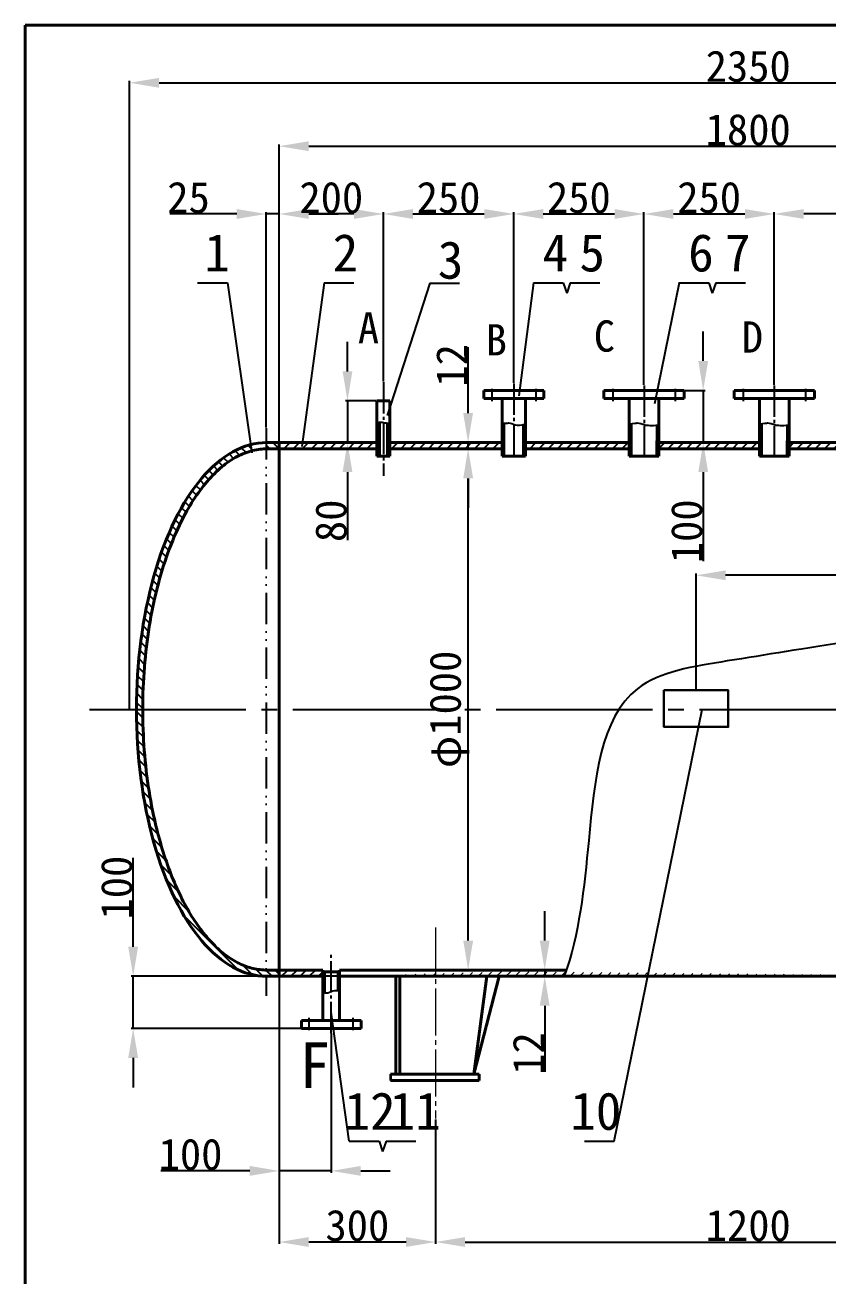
# Model space of a CAD drawing. Extents: x -5192 to 1516, y 3758 to 8558.
# Drawn here: x -5192 to -3651, y 6158 to 8558 of the extents above; entities that cross this region are included whole.
import ezdxf

# ---------------------------------------------------------------- set-up
doc = ezdxf.new("R2010")
doc.units = 0
doc.header["$MEASUREMENT"] = 0
doc.linetypes.add('ACAD_ISO12W100', pattern=[21, 12, -3, 0, -3, 0, -3])
doc.linetypes.add('EB_DASHDOT', pattern=[39, 30, -3, 3, -3])
doc.layers.get('0').update_dxf_attribs({"linetype": 'CONTINUOUS'})
doc.layers.get('DEFPOINTS').update_dxf_attribs({"linetype": 'CONTINUOUS'})
for name, color, linetype, lineweight in [('1', 7, 'CONTINUOUS', 0), ('图层1', 7, 'CONTINUOUS', 35), ('粗实线层', 7, 'CONTINUOUS', 35)]:
    doc.layers.add(name, color=color, linetype=linetype, lineweight=lineweight)
doc.layers.add('尺寸线', color=7, linetype='CONTINUOUS')
doc.styles.add('ISO-25-WS', font='SIMFANG.TTF', dxfattribs={"height": 60})
doc.styles.add('标准', font='txt', dxfattribs={"height": 5})
doc.dimstyles.new('ISO-25_WS', dxfattribs={"dimscale": 0.707071, "dimtxt": 60, "dimasz": 80, "dimexe": 5, "dimexo": 2, "dimgap": 2, "dimtad": 1, "dimdec": 4, "dimdsep": 46, "dimtxsty": 'ISO-25-WS', "dimcen": 2.5, "dimadec": 0, "dimazin": 0, "dimtfac": 1, "dimtdec": 4, "dimtix": 1, "dimtmove": 0, "dimatfit": 0, "dimfxl": 0, "dimtolj": 1, "dimtzin": 0, "dimarcsym": 0})
pattern_1 = [(45, (-7519.165, -100.192), (-8.838835, 8.838835), [])]
pattern_2 = [(135, (-7519.165, -100.192), (-8.838835, -8.838835), [])]
pattern_3 = [(135, (-7519.165, 0), (-8.838835, -8.838835), [])]

# ---------------------------------------------------------------- blocks, each defined once
blk = doc.blocks.new('*D141')
at = {"layer": 'DEFPOINTS', "color": 0, "ltscale": 2}
for p in [(-3904, 7501.9), (-3904, 7281.2), (-2904, 7244.5)]:
    blk.add_point(p, dxfattribs=at)
at = {"layer": '尺寸线', "color": 0, "lineweight": -2, "ltscale": 2}
for p, q in [((-3904, 7282.6), (-3904, 7505.4)), ((-2960.5, 7501.9), (-3847.4, 7501.9)), ((-2904, 7245.9), (-2904, 7505.4))]:
    blk.add_line(p, q, dxfattribs=at)
at = {"layer": '尺寸线', "color": 0, "ltscale": 2}
for points in [[(-3847.4, 7511.3), (-3847.4, 7492.5), (-3904, 7501.9)], [(-2960.5, 7511.3), (-2960.5, 7492.5), (-2904, 7501.9)]]:
    blk.add_solid(points, dxfattribs=at)
at = {"layer": '尺寸线', "color": 0, "ltscale": 2, "insert": (-3404, 7533.3), "char_height": 60, "attachment_point": 5, "style": 'ISO-25-WS'}
blk.add_mtext('\\A1;1000', dxfattribs=at)
blk = doc.blocks.new('*D134')
at = {"layer": 'DEFPOINTS', "color": 0, "ltscale": 2}
for p in [(-4704, 6732.5), (-4404, 6459.6), (-4704, 6222.8)]:
    blk.add_point(p, dxfattribs=at)
at = {"layer": '尺寸线', "color": 0, "lineweight": -2, "ltscale": 2}
for p, q in [((-4704, 6731.1), (-4704, 6219.2)), ((-4404, 6458.1), (-4404, 6219.2)), ((-4460.5, 6222.8), (-4647.4, 6222.8))]:
    blk.add_line(p, q, dxfattribs=at)
at = {"layer": '尺寸线', "color": 0, "ltscale": 2}
for points in [[(-4647.4, 6232.2), (-4647.4, 6213.3), (-4704, 6222.8)], [(-4460.5, 6232.2), (-4460.5, 6213.3), (-4404, 6222.8)]]:
    blk.add_solid(points, dxfattribs=at)
at = {"layer": '尺寸线', "color": 0, "ltscale": 2, "insert": (-4554, 6254.2), "char_height": 60, "attachment_point": 5, "style": 'ISO-25-WS'}
blk.add_mtext('\\A1;300', dxfattribs=at)
blk = doc.blocks.new('*D131')
at = {"layer": 'DEFPOINTS', "color": 0, "ltscale": 2}
for p in [(-4704, 6732.5), (-4604, 6625.1), (-4704, 6359.2)]:
    blk.add_point(p, dxfattribs=at)
at = {"layer": '尺寸线', "color": 0, "lineweight": -2, "ltscale": 2}
for p, q in [((-4704, 6731.1), (-4704, 6355.7)), ((-4604, 6623.7), (-4604, 6355.7)), ((-4760.5, 6359.2), (-4931.2, 6359.2)), ((-4604, 6359.2), (-4704, 6359.2)), ((-4547.4, 6359.2), (-4490.8, 6359.2))]:
    blk.add_line(p, q, dxfattribs=at)
at = {"layer": '尺寸线', "color": 0, "ltscale": 2}
for points in [[(-4760.5, 6368.7), (-4760.5, 6349.8), (-4704, 6359.2)], [(-4547.4, 6368.7), (-4547.4, 6349.8), (-4604, 6359.2)]]:
    blk.add_solid(points, dxfattribs=at)
at = {"layer": '尺寸线', "color": 0, "ltscale": 2, "insert": (-4874.1, 6390.7), "char_height": 60, "attachment_point": 5, "style": 'ISO-25-WS'}
blk.add_mtext('\\A1;100', dxfattribs=at)
blk = doc.blocks.new('*D130')
at = {"layer": 'DEFPOINTS', "color": 0, "ltscale": 2}
for p in [(-4984.2, 6732.5), (-4546.5, 6732.5), (-4546.5, 6632.5)]:
    blk.add_point(p, dxfattribs=at)
at = {"layer": '尺寸线', "color": 0, "lineweight": -2, "ltscale": 2}
for p, q in [((-4984.2, 6789.1), (-4984.2, 6959.7)), ((-4547.9, 6732.5), (-4987.7, 6732.5)), ((-4984.2, 6632.5), (-4984.2, 6732.5)), ((-4547.9, 6632.5), (-4987.7, 6632.5)), ((-4984.2, 6575.9), (-4984.2, 6519.4))]:
    blk.add_line(p, q, dxfattribs=at)
at = {"layer": '尺寸线', "color": 0, "ltscale": 2}
for points in [[(-4993.6, 6789.1), (-4974.7, 6789.1), (-4984.2, 6732.5)], [(-4993.6, 6575.9), (-4974.7, 6575.9), (-4984.2, 6632.5)]]:
    blk.add_solid(points, dxfattribs=at)
at = {"layer": '尺寸线', "color": 0, "ltscale": 2, "insert": (-5015.6, 6902.7), "char_height": 60, "attachment_point": 5, "rotation": 90, "style": 'ISO-25-WS'}
blk.add_mtext('\\A1;100', dxfattribs=at)
blk = doc.blocks.new('*D128')
at = {"layer": 'DEFPOINTS', "color": 0, "ltscale": 2}
for p in [(-2617, 8446.8), (-4991, 7244.5), (-2617, 7244.5)]:
    blk.add_point(p, dxfattribs=at)
at = {"layer": '尺寸线', "color": 0, "lineweight": -2, "ltscale": 2}
for p, q in [((-4991, 7245.9), (-4991, 8450.3)), ((-2617, 7245.9), (-2617, 8450.3)), ((-4934.4, 8446.8), (-2673.5, 8446.8))]:
    blk.add_line(p, q, dxfattribs=at)
at = {"layer": '尺寸线', "color": 0, "ltscale": 2}
for points in [[(-4934.4, 8456.2), (-4934.4, 8437.3), (-4991, 8446.8)], [(-2673.5, 8456.2), (-2673.5, 8437.3), (-2617, 8446.8)]]:
    blk.add_solid(points, dxfattribs=at)
at = {"layer": '尺寸线', "color": 0, "ltscale": 2, "insert": (-3804, 8478.2), "char_height": 60, "attachment_point": 5, "style": 'ISO-25-WS'}
blk.add_mtext('\\A1;2350', dxfattribs=at)
blk = doc.blocks.new('*D127')
at = {"layer": 'DEFPOINTS', "color": 0, "ltscale": 2}
for p in [(-2904, 8325.1), (-4704, 7756.5), (-2904, 7757.9)]:
    blk.add_point(p, dxfattribs=at)
at = {"layer": '尺寸线', "color": 0, "lineweight": -2, "ltscale": 2}
for p, q in [((-4704, 7757.9), (-4704, 8328.7)), ((-2904, 7759.3), (-2904, 8328.7)), ((-4647.4, 8325.1), (-2960.5, 8325.1))]:
    blk.add_line(p, q, dxfattribs=at)
at = {"layer": '尺寸线', "color": 0, "ltscale": 2}
for points in [[(-4647.4, 8334.6), (-4647.4, 8315.7), (-4704, 8325.1)], [(-2960.5, 8334.6), (-2960.5, 8315.7), (-2904, 8325.1)]]:
    blk.add_solid(points, dxfattribs=at)
at = {"layer": '尺寸线', "color": 0, "ltscale": 2, "insert": (-3804, 8356.5), "char_height": 60, "attachment_point": 5, "style": 'ISO-25-WS'}
blk.add_mtext('\\A1;1800', dxfattribs=at)
blk = doc.blocks.new('*D121')
at = {"layer": 'DEFPOINTS', "color": 0, "ltscale": 2}
for p in [(-4516.5, 7836.5), (-4572.9, 7756.5), (-4516.5, 7756.5)]:
    blk.add_point(p, dxfattribs=at)
at = {"layer": '尺寸线', "color": 0, "lineweight": -2, "ltscale": 2}
for p, q in [((-4572.9, 7893.1), (-4572.9, 7949.6)), ((-4517.9, 7836.5), (-4576.5, 7836.5)), ((-4572.9, 7836.5), (-4572.9, 7756.5)), ((-4517.9, 7756.5), (-4576.5, 7756.5)), ((-4572.9, 7699.9), (-4572.9, 7569.5))]:
    blk.add_line(p, q, dxfattribs=at)
at = {"layer": '尺寸线', "color": 0, "ltscale": 2}
for points in [[(-4582.3, 7893.1), (-4563.5, 7893.1), (-4572.9, 7836.5)], [(-4582.3, 7699.9), (-4563.5, 7699.9), (-4572.9, 7756.5)]]:
    blk.add_solid(points, dxfattribs=at)
at = {"layer": '尺寸线', "color": 0, "ltscale": 2, "insert": (-4604.3, 7606.4), "char_height": 60, "attachment_point": 5, "rotation": 90, "style": 'ISO-25-WS'}
blk.add_mtext('\\A1;80', dxfattribs=at)
blk = doc.blocks.new('*D120')
at = {"layer": 'DEFPOINTS', "color": 0, "ltscale": 2}
for p in [(-4704, 8195.1), (-4504, 7872.2), (-4704, 7756.5)]:
    blk.add_point(p, dxfattribs=at)
at = {"layer": '尺寸线', "color": 0, "lineweight": -2, "ltscale": 2}
for p, q in [((-4704, 7757.9), (-4704, 8198.6)), ((-4560.5, 8195.1), (-4647.4, 8195.1)), ((-4504, 7873.6), (-4504, 8198.6))]:
    blk.add_line(p, q, dxfattribs=at)
at = {"layer": '尺寸线', "color": 0, "ltscale": 2}
for points in [[(-4647.4, 8204.5), (-4647.4, 8185.6), (-4704, 8195.1)], [(-4560.5, 8204.5), (-4560.5, 8185.6), (-4504, 8195.1)]]:
    blk.add_solid(points, dxfattribs=at)
at = {"layer": '尺寸线', "color": 0, "ltscale": 2, "insert": (-4604, 8226.5), "char_height": 60, "attachment_point": 5, "style": 'ISO-25-WS'}
blk.add_mtext('\\A1;200', dxfattribs=at)
blk = doc.blocks.new('*D142')
at = {"layer": 'DEFPOINTS', "color": 0, "ltscale": 2}
for p in [(-4704, 8195.1), (-4729, 7783.9), (-4704, 7783.9)]:
    blk.add_point(p, dxfattribs=at)
at = {"layer": '尺寸线', "color": 0, "lineweight": -2, "ltscale": 2}
for p, q in [((-4785.5, 8195.1), (-4913.7, 8195.1)), ((-4729, 7785.3), (-4729, 8198.6)), ((-4704, 8195.1), (-4729, 8195.1)), ((-4704, 7785.3), (-4704, 8198.6)), ((-4647.4, 8195.1), (-4590.8, 8195.1))]:
    blk.add_line(p, q, dxfattribs=at)
at = {"layer": '尺寸线', "color": 0, "ltscale": 2}
for points in [[(-4785.5, 8204.5), (-4785.5, 8185.6), (-4729, 8195.1)], [(-4647.4, 8204.5), (-4647.4, 8185.6), (-4704, 8195.1)]]:
    blk.add_solid(points, dxfattribs=at)
at = {"layer": '尺寸线', "color": 0, "ltscale": 2, "insert": (-4877.9, 8226.5), "char_height": 60, "attachment_point": 5, "style": 'ISO-25-WS'}
blk.add_mtext('\\A1;25', dxfattribs=at)
blk = doc.blocks.new('*D122')
at = {"layer": 'DEFPOINTS', "color": 0, "ltscale": 2}
for p in [(-4341.4, 7744.5), (-4276.5, 7744.5), (-4274.8, 6744.5)]:
    blk.add_point(p, dxfattribs=at)
at = {"layer": '尺寸线', "color": 0, "lineweight": -2, "ltscale": 2}
for p, q in [((-4277.9, 7744.5), (-4344.9, 7744.5)), ((-4341.4, 6801.1), (-4341.4, 7687.9)), ((-4276.2, 6744.5), (-4344.9, 6744.5))]:
    blk.add_line(p, q, dxfattribs=at)
at = {"layer": '尺寸线', "color": 0, "ltscale": 2}
for points in [[(-4350.8, 7687.9), (-4331.9, 7687.9), (-4341.4, 7744.5)], [(-4350.8, 6801.1), (-4331.9, 6801.1), (-4341.4, 6744.5)]]:
    blk.add_solid(points, dxfattribs=at)
at = {"layer": '尺寸线', "color": 0, "lineweight": 9, "ltscale": 2, "insert": (-4377.3, 7244.7), "char_height": 60, "attachment_point": 5, "rotation": 90, "style": 'ISO-25-WS'}
blk.add_mtext('\\A1;φ1000', dxfattribs=at)
blk = doc.blocks.new('*D133')
at = {"layer": 'DEFPOINTS', "color": 0, "ltscale": 2}
for p in [(-4404, 6459.6), (-3204, 6459.6), (-3204, 6222.8)]:
    blk.add_point(p, dxfattribs=at)
at = {"layer": '尺寸线', "color": 0, "lineweight": -2, "ltscale": 2}
for p, q in [((-4404, 6458.1), (-4404, 6219.2)), ((-3204, 6458.1), (-3204, 6219.2)), ((-4347.4, 6222.8), (-3260.5, 6222.8))]:
    blk.add_line(p, q, dxfattribs=at)
at = {"layer": '尺寸线', "color": 0, "ltscale": 2}
for points in [[(-4347.4, 6232.2), (-4347.4, 6213.3), (-4404, 6222.8)], [(-3260.5, 6232.2), (-3260.5, 6213.3), (-3204, 6222.8)]]:
    blk.add_solid(points, dxfattribs=at)
at = {"layer": '尺寸线', "color": 0, "ltscale": 2, "insert": (-3804, 6254.2), "char_height": 60, "attachment_point": 5, "style": 'ISO-25-WS'}
blk.add_mtext('\\A1;1200', dxfattribs=at)
blk = doc.blocks.new('*D144')
at = {"layer": 'DEFPOINTS', "color": 0, "ltscale": 2}
for p in [(-4325.4, 6744.5), (-4194.5, 6744.5), (-4328.1, 6732.5)]:
    blk.add_point(p, dxfattribs=at)
at = {"layer": '尺寸线', "color": 0, "lineweight": -2, "ltscale": 2}
for p, q in [((-4194.5, 6801.1), (-4194.5, 6857.6)), ((-4324, 6744.5), (-4191, 6744.5)), ((-4194.5, 6744.5), (-4194.5, 6732.5)), ((-4326.7, 6732.5), (-4191, 6732.5)), ((-4194.5, 6675.9), (-4194.5, 6549.4))]:
    blk.add_line(p, q, dxfattribs=at)
at = {"layer": '尺寸线', "color": 0, "ltscale": 2}
for points in [[(-4204, 6801.1), (-4185.1, 6801.1), (-4194.5, 6744.5)], [(-4204, 6675.9), (-4185.1, 6675.9), (-4194.5, 6732.5)]]:
    blk.add_solid(points, dxfattribs=at)
at = {"layer": '尺寸线', "color": 0, "lineweight": 15, "ltscale": 2, "insert": (-4225.9, 6584.4), "char_height": 60, "attachment_point": 5, "rotation": 90, "style": 'ISO-25-WS'}
blk.add_mtext('\\A1;12', dxfattribs=at)
blk = doc.blocks.new('*D125')
at = {"layer": 'DEFPOINTS', "color": 0, "ltscale": 2}
for p in [(-3754, 8195.1), (-4004, 7865.8), (-3754, 7865.8)]:
    blk.add_point(p, dxfattribs=at)
at = {"layer": '尺寸线', "color": 0, "lineweight": -2, "ltscale": 2}
for p, q in [((-4004, 7867.3), (-4004, 8198.6)), ((-3947.4, 8195.1), (-3810.5, 8195.1)), ((-3754, 7867.3), (-3754, 8198.6))]:
    blk.add_line(p, q, dxfattribs=at)
at = {"layer": '尺寸线', "color": 0, "ltscale": 2}
for points in [[(-3947.4, 8204.5), (-3947.4, 8185.6), (-4004, 8195.1)], [(-3810.5, 8204.5), (-3810.5, 8185.6), (-3754, 8195.1)]]:
    blk.add_solid(points, dxfattribs=at)
at = {"layer": '尺寸线', "color": 0, "ltscale": 2, "insert": (-3879, 8226.5), "char_height": 60, "attachment_point": 5, "style": 'ISO-25-WS'}
blk.add_mtext('\\A1;250', dxfattribs=at)
blk = doc.blocks.new('*D124')
at = {"layer": 'DEFPOINTS', "color": 0, "ltscale": 2}
for p in [(-4004, 8195.1), (-4254, 7869.9), (-4004, 7865.8)]:
    blk.add_point(p, dxfattribs=at)
at = {"layer": '尺寸线', "color": 0, "lineweight": -2, "ltscale": 2}
for p, q in [((-4254, 7871.3), (-4254, 8198.6)), ((-4197.4, 8195.1), (-4060.5, 8195.1)), ((-4004, 7867.3), (-4004, 8198.6))]:
    blk.add_line(p, q, dxfattribs=at)
at = {"layer": '尺寸线', "color": 0, "ltscale": 2}
for points in [[(-4197.4, 8204.5), (-4197.4, 8185.6), (-4254, 8195.1)], [(-4060.5, 8204.5), (-4060.5, 8185.6), (-4004, 8195.1)]]:
    blk.add_solid(points, dxfattribs=at)
at = {"layer": '尺寸线', "color": 0, "ltscale": 2, "insert": (-4129, 8226.5), "char_height": 60, "attachment_point": 5, "style": 'ISO-25-WS'}
blk.add_mtext('\\A1;250', dxfattribs=at)
blk = doc.blocks.new('*D123')
at = {"layer": 'DEFPOINTS', "color": 0, "ltscale": 2}
for p in [(-4254, 8195.1), (-4504, 7872.2), (-4254, 7869.9)]:
    blk.add_point(p, dxfattribs=at)
at = {"layer": '尺寸线', "color": 0, "lineweight": -2, "ltscale": 2}
for p, q in [((-4504, 7873.6), (-4504, 8198.6)), ((-4447.4, 8195.1), (-4310.5, 8195.1)), ((-4254, 7871.3), (-4254, 8198.6))]:
    blk.add_line(p, q, dxfattribs=at)
at = {"layer": '尺寸线', "color": 0, "ltscale": 2}
for points in [[(-4447.4, 8204.5), (-4447.4, 8185.6), (-4504, 8195.1)], [(-4310.5, 8204.5), (-4310.5, 8185.6), (-4254, 8195.1)]]:
    blk.add_solid(points, dxfattribs=at)
at = {"layer": '尺寸线', "color": 0, "ltscale": 2, "insert": (-4379, 8226.5), "char_height": 60, "attachment_point": 5, "style": 'ISO-25-WS'}
blk.add_mtext('\\A1;250', dxfattribs=at)
blk = doc.blocks.new('*D126')
at = {"layer": 'DEFPOINTS', "color": 0, "ltscale": 2}
for p in [(-3754, 8195.1), (-3304, 8066.3), (-3754, 7867.3)]:
    blk.add_point(p, dxfattribs=at)
at = {"layer": '尺寸线', "color": 0, "lineweight": -2, "ltscale": 2}
for p, q in [((-3754, 7868.7), (-3754, 8198.6)), ((-3360.5, 8195.1), (-3697.4, 8195.1)), ((-3304, 8067.7), (-3304, 8198.6))]:
    blk.add_line(p, q, dxfattribs=at)
at = {"layer": '尺寸线', "color": 0, "ltscale": 2}
for points in [[(-3697.4, 8204.5), (-3697.4, 8185.6), (-3754, 8195.1)], [(-3360.5, 8204.5), (-3360.5, 8185.6), (-3304, 8195.1)]]:
    blk.add_solid(points, dxfattribs=at)
at = {"layer": '尺寸线', "color": 0, "ltscale": 2, "insert": (-3529, 8226.5), "char_height": 60, "attachment_point": 5, "style": 'ISO-25-WS'}
blk.add_mtext('\\A1;450', dxfattribs=at)
blk = doc.blocks.new('*D155')
at = {"layer": 'DEFPOINTS', "color": 0, "ltscale": 2}
for p in [(-4341.5, 7756.5), (-4329.3, 7756.5), (-4329.3, 7744.5)]:
    blk.add_point(p, dxfattribs=at)
at = {"layer": '尺寸线', "color": 0, "lineweight": -2, "ltscale": 2}
for p, q in [((-4341.5, 7813.1), (-4341.5, 7939.6)), ((-4330.8, 7756.5), (-4345, 7756.5)), ((-4341.5, 7744.5), (-4341.5, 7756.5)), ((-4330.8, 7744.5), (-4345, 7744.5)), ((-4341.5, 7687.9), (-4341.5, 7631.4))]:
    blk.add_line(p, q, dxfattribs=at)
at = {"layer": '尺寸线', "color": 0, "ltscale": 2}
for points in [[(-4350.9, 7813.1), (-4332.1, 7813.1), (-4341.5, 7756.5)], [(-4350.9, 7687.9), (-4332.1, 7687.9), (-4341.5, 7744.5)]]:
    blk.add_solid(points, dxfattribs=at)
at = {"layer": '尺寸线', "color": 0, "ltscale": 2, "insert": (-4372.9, 7904.6), "char_height": 60, "attachment_point": 5, "rotation": 90, "style": 'ISO-25-WS'}
blk.add_mtext('\\A1;12', dxfattribs=at)
blk = doc.blocks.new('*D156')
at = {"layer": 'DEFPOINTS', "color": 0, "ltscale": 2}
for p in [(-3927.2, 7856.5), (-3927.2, 7756.5), (-3890.4, 7756.5)]:
    blk.add_point(p, dxfattribs=at)
at = {"layer": '尺寸线', "color": 0, "lineweight": -2, "ltscale": 2}
for p, q in [((-3890.4, 7913.1), (-3890.4, 7969.6)), ((-3925.7, 7856.5), (-3886.8, 7856.5)), ((-3890.4, 7856.5), (-3890.4, 7756.5)), ((-3925.7, 7756.5), (-3886.8, 7756.5)), ((-3890.4, 7699.9), (-3890.4, 7529.3))]:
    blk.add_line(p, q, dxfattribs=at)
at = {"layer": '尺寸线', "color": 0, "ltscale": 2}
for points in [[(-3899.8, 7913.1), (-3880.9, 7913.1), (-3890.4, 7856.5)], [(-3899.8, 7699.9), (-3880.9, 7699.9), (-3890.4, 7756.5)]]:
    blk.add_solid(points, dxfattribs=at)
at = {"layer": '尺寸线', "color": 0, "ltscale": 2, "insert": (-3921.8, 7586.3), "char_height": 60, "attachment_point": 5, "rotation": 90, "style": 'ISO-25-WS'}
blk.add_mtext('\\A1;100', dxfattribs=at)

msp = doc.modelspace()

# ---------------------------------------------------------------- hatches: boundary and pattern name
at = {"layer": '尺寸线', "ltscale": 2}
h = msp.add_hatch(dxfattribs=at)
h.set_pattern_fill('ANSI31', color=0, scale=100, angle=90, style=0)
h.set_pattern_definition(pattern_3)
edge = h.paths.add_edge_path()
edge.add_spline(control_points=[(-4511.45323, 7795.71978), (-4513.46798, 7795.45497), (-4515.3365, 7794.76479), (-4516.45492, 7793.30006)], knot_values=[0, 0, 0, 0, 1.0811951561, 1.0811951561, 1.0811951561, 1.0811951561], weights=[1, 1, 1, 1], degree=3, periodic=0)
edge.add_line((-4516.45492, 7793.30006), (-4516.45492, 7730.50813))
edge.add_line((-4516.45492, 7730.50813), (-4511.45323, 7730.50813))
edge.add_line((-4511.45323, 7730.50813), (-4511.45323, 7795.71978))
edge = h.paths.add_edge_path()
edge.add_spline(control_points=[(-4491.45492, 7794.3188), (-4491.91135, 7794.39184), (-4494.30962, 7793.91101), (-4496.4566, 7793.92304)], knot_values=[4.6024432998, 4.6024432998, 4.6024432998, 4.6024432998, 6.3614810444, 6.3614810444, 6.3614810444, 6.3614810444], weights=[1, 1, 1, 1], degree=3, periodic=0)
edge.add_line((-4496.4566, 7793.92304), (-4496.4566, 7730.50813))
edge.add_line((-4496.4566, 7730.50813), (-4491.45492, 7730.50813))
edge.add_line((-4491.45492, 7730.50813), (-4491.45492, 7794.3188))
h = msp.add_hatch(dxfattribs=at)
h.set_pattern_fill('ANSI31', color=0, scale=100, angle=90, style=0)
h.set_pattern_definition([(135, (-7569.165, 0), (-8.838835, -8.838835), [])])
edge = h.paths.add_edge_path()
edge.add_spline(control_points=[(-4272.98883, 7793.58887), (-4274.0076, 7793.61913), (-4275.15492, 7793.6779), (-4276.45493, 7793.77395)], knot_values=[0, 0, 0, 0, 0.1966295107, 0.1966295107, 0.1966295107, 0.1966295107], weights=[1, 1, 1, 1], degree=3, periodic=0)
edge.add_line((-4276.45493, 7793.77395), (-4276.45493, 7730.50813))
edge.add_line((-4276.45493, 7730.50813), (-4272.81233, 7730.50813))
edge.add_line((-4272.81233, 7730.50813), (-4272.98883, 7793.58887))
edge = h.paths.add_edge_path()
edge.add_spline(control_points=[(-4231.45493, 7792.30446), (-4232.68771, 7791.88354), (-4233.85768, 7791.52), (-4234.97205, 7791.2099)], knot_values=[6.1677681279, 6.1677681279, 6.1677681279, 6.1677681279, 6.5547084716, 6.5547084716, 6.5547084716, 6.5547084716], weights=[1, 1, 1, 1], degree=3, periodic=0)
edge.add_line((-4234.97205, 7791.2099), (-4235.08879, 7730.50813))
edge.add_line((-4235.08879, 7730.50813), (-4231.45493, 7730.50813))
edge.add_line((-4231.45493, 7730.50813), (-4231.45493, 7792.30446))
h = msp.add_hatch(dxfattribs=at)
h.set_pattern_fill('ANSI31', color=0, scale=100, angle=90, style=0)
edge = h.paths.add_edge_path()
edge.add_spline(control_points=[(-4965.77781, 7244.50813), (-4965.7779, 7255.02155), (-4965.61821, 7265.53497), (-4964.48439, 7302.74989), (-4962.6326, 7329.33598), (-4956.90405, 7381.55007), (-4953.0273, 7407.17755), (-4943.35526, 7456.81062), (-4937.55997, 7480.81567), (-4924.21321, 7526.57849), (-4916.6617, 7548.33571), (-4900.0215, 7589.0317), (-4890.9327, 7607.96979), (-4873.13212, 7639.61971), (-4864.61498, 7652.84326), (-4846.90405, 7676.76146), (-4837.71056, 7687.45536), (-4818.86732, 7706.14335), (-4809.21881, 7714.13657), (-4789.69342, 7727.34319), (-4779.81909, 7732.55709), (-4765.66488, 7738.04181), (-4761.40558, 7739.43668), (-4757.14416, 7740.58014)], knot_values=[1.5707963071, 1.5707963071, 1.5707963071, 1.5707963071, 1.6331115613, 1.6331115613, 1.7918171991, 1.7918171991, 1.9505228368, 1.9505228368, 2.1092284745, 2.1092284745, 2.2679341122, 2.2679341122, 2.4266397499, 2.4266397499, 2.5586286511, 2.5586286511, 2.6906175523, 2.6906175523, 2.8226064535, 2.8226064535, 2.9545953546, 2.9545953546, 3.0113255406, 3.0113255406, 3.0113255406, 3.0113255406], degree=3, periodic=0)
edge.add_line((-4757.14416, 7740.58014), (-4758.85848, 7752.53605))
edge.add_ellipse((-4727.77821, 7244.50813), major_axis=(0, -512), ratio=0.48828125, start_angle=187.1415511, end_angle=270)
edge.add_line((-4977.77821, 7244.50813), (-4965.77781, 7244.50813))
h = msp.add_hatch(dxfattribs=at)
h.set_pattern_fill('ANSI31', color=0, scale=100, angle=90, style=0)
h.set_pattern_definition(pattern_2)
h.paths.add_polyline_path([(-4703.95492, 7756.50813), (-4715.95492, 7756.50813), (-4728.95492, 7756.50813), (-4728.95492, 7744.50813), (-4703.95492, 7744.50813)])
h = msp.add_hatch(dxfattribs=at)
h.set_pattern_fill('ANSI31', color=0, scale=100, style=0)
h.set_pattern_definition(pattern_1)
h.paths.add_polyline_path([(-4516.45492, 7756.50813), (-4703.95492, 7756.50813), (-4703.95492, 7744.50813), (-4516.45492, 7744.50813)])
h = msp.add_hatch(dxfattribs=at)
h.set_pattern_fill('ANSI31', color=0, scale=100, style=0)
h.paths.add_polyline_path([(-4276.45493, 7756.50813), (-4491.45492, 7756.50813), (-4491.45492, 7744.50813), (-4276.45493, 7744.50813)])
h = msp.add_hatch(dxfattribs=at)
h.set_pattern_fill('ANSI31', color=0, scale=100, style=0)
h.paths.add_polyline_path([(-4032.45496, 7756.50813), (-4231.45493, 7756.50813), (-4231.45493, 7744.50813), (-4032.45496, 7744.50813)])
h = msp.add_hatch(dxfattribs=at)
h.set_pattern_fill('ANSI31', color=0, scale=100, style=0)
h.paths.add_polyline_path([(-3782.45494, 7756.50813), (-3975.45496, 7756.50813), (-3975.45496, 7744.50813), (-3782.45494, 7744.50813)])
h = msp.add_hatch(dxfattribs=at)
h.set_pattern_fill('ANSI31', color=0, scale=100, style=0)
h.paths.add_polyline_path([(-3516.95492, 7756.50813), (-3725.45494, 7756.50813), (-3725.45494, 7744.50813), (-3516.95492, 7744.50813)])
h = msp.add_hatch(dxfattribs=at)
h.set_pattern_fill('ANSI31', color=0, scale=100, angle=90, style=0)
edge = h.paths.add_edge_path()
edge.add_spline(control_points=[(-4728.95492, 6744.5144), (-4737.25661, 6744.603), (-4745.55945, 6745.62943), (-4762.55278, 6749.67411), (-4771.2441, 6752.78633), (-4788.55171, 6761.1381), (-4797.16688, 6766.37901), (-4814.18805, 6778.98916), (-4822.59283, 6786.35839), (-4839.03753, 6803.162), (-4847.07686, 6812.59591), (-4862.64178, 6833.41228), (-4870.1672, 6844.79435), (-4884.57203, 6869.35152), (-4891.45142, 6882.52637), (-4904.44992, 6910.48466), (-4910.56906, 6925.26792), (-4921.95005, 6956.23583), (-4927.21192, 6972.42033), (-4936.79781, 7005.96498), (-4941.12184, 7023.32502), (-4950.18839, 7065.60654), (-4954.48795, 7090.94057), (-4961.08024, 7142.71273), (-4963.37296, 7169.15033), (-4965.39519, 7211.98341), (-4965.77766, 7228.24577), (-4965.77781, 7244.50813)], knot_values=[0.0052199468, 0.0052199468, 0.0052199468, 0.0052199468, 0.1156994648, 0.1156994648, 0.2313989296, 0.2313989296, 0.3470983945, 0.3470983945, 0.4627978593, 0.4627978593, 0.5784973241, 0.5784973241, 0.6941967889, 0.6941967889, 0.8098962537, 0.8098962537, 0.9255957185, 0.9255957185, 1.0412951834, 1.0412951834, 1.1569946482, 1.1569946482, 1.3157002859, 1.3157002859, 1.4744059236, 1.4744059236, 1.5707963071, 1.5707963071, 1.5707963071, 1.5707963071], degree=3, periodic=0)
edge.add_line((-4965.77781, 7244.50813), (-4977.77821, 7244.50813))
edge.add_ellipse((-4727.77821, 7244.50813), major_axis=(0, -512), ratio=0.48828125, start_angle=270, end_angle=359.73031702)
edge.add_line((-4728.95492, 6732.5138), (-4728.95492, 6744.5144))
h = msp.add_hatch(dxfattribs=at)
h.set_pattern_fill('ANSI31', color=0, scale=100, angle=90, style=0)
h.set_pattern_definition(pattern_2)
h.paths.add_polyline_path([(-4703.95492, 6744.50813), (-4728.95492, 6744.50813), (-4728.95492, 6732.5083), (-4703.95492, 6732.50813)])
h = msp.add_hatch(dxfattribs=at)
h.set_pattern_fill('ANSI31', color=0, scale=100, style=0)
h.set_pattern_definition(pattern_1)
h.paths.add_polyline_path([(-4619.95494, 6744.50813), (-4703.95492, 6744.50813), (-4703.95492, 6732.50813), (-4619.95494, 6732.50813)])
at = {"layer": '尺寸线', "lineweight": 15, "ltscale": 2}
h = msp.add_hatch(dxfattribs=at)
h.set_pattern_fill('ANSI31', color=0, scale=100, style=0)
h.set_pattern_definition([(45, (-7519.165, 0), (-8.838835, 8.838835), [])])
edge = h.paths.add_edge_path()
edge.add_line((-4587.95494, 6744.50813), (-4152.93616, 6744.50813))
edge.add_line((-4587.95494, 6732.50813), (-3325.92881, 6732.50813))
at = {"layer": '尺寸线', "ltscale": 2}
h = msp.add_hatch(dxfattribs=at)
h.set_pattern_fill('ANSI31', color=0, scale=100, angle=90, style=0)
h.set_pattern_definition(pattern_3)
edge = h.paths.add_edge_path()
edge.add_line((-4616.35899, 6741.13814), (-4619.95494, 6741.13814))
edge.add_line((-4619.95494, 6741.13814), (-4619.95494, 6701.19709))
edge.add_spline(control_points=[(-4619.95494, 6701.19709), (-4618.93216, 6701.59859), (-4617.71696, 6701.41921), (-4616.43988, 6701.18403)], knot_values=[0, 0, 0, 0, 0.7645556381, 0.7645556381, 0.7645556381, 0.7645556381], weights=[1, 1, 1, 1], degree=3, periodic=0)
edge.add_line((-4616.43988, 6701.18403), (-4616.35899, 6741.13814))
edge = h.paths.add_edge_path()
edge.add_line((-4587.95494, 6741.13814), (-4591.54899, 6741.13814))
edge.add_line((-4591.54899, 6741.13814), (-4591.46841, 6705.34214))
edge.add_spline(control_points=[(-4591.46841, 6705.34214), (-4590.00789, 6705.20549), (-4588.78206, 6704.90728), (-4587.95494, 6704.45993)], knot_values=[5.5809196539, 5.5809196539, 5.5809196539, 5.5809196539, 6.5547084716, 6.5547084716, 6.5547084716, 6.5547084716], weights=[1, 1, 1, 1], degree=3, periodic=0)
edge.add_line((-4587.95494, 6704.45993), (-4587.95494, 6741.13814))

# ---------------------------------------------------------------- linework, layer by layer
for p, q in [((-4860.52553, 8063.10393), (-4803.3899, 8063.10393)), ((-4803.3899, 8063.10393), (-4756.57857, 7736.63566)), ((-4617.63758, 8063.10393), (-4660.80329, 7748.82813)), ((-4617.63758, 8063.10393), (-4560.50195, 8063.10393)), ((-4415.1133, 8062.2929), (-4496.99918, 7808.58676)), ((-4415.1133, 8062.2929), (-4357.97767, 8062.2929)), ((-4216.26869, 8063.10393), (-4243.9211, 7846.46878)), ((-4216.26869, 8063.10393), (-4159.13306, 8063.10393)), ((-4159.13306, 8063.10393), (-4152.3456, 8043.303)), ((-4145.55814, 8063.10393), (-4152.3456, 8043.303)), ((-4145.55814, 8063.10393), (-4088.42251, 8063.10393)), ((-3936.48185, 8063.10393), (-3984.04703, 7831.06209)), ((-3936.92782, 8063.10393), (-3879.79219, 8063.10393)), ((-3879.79219, 8063.10393), (-3873.00473, 8043.303)), ((-3866.21727, 8063.10393), (-3873.00473, 8043.303)), ((-3866.21727, 8063.10393), (-3809.08164, 8063.10393)), ((-4296.15493, 7859.71282), (-4296.15493, 7836.10375)), ((-4211.75493, 7859.71282), (-4211.75493, 7836.10375)), ((-4063.95496, 7859.71282), (-4063.95496, 7836.10375)), ((-3943.95496, 7859.71282), (-3943.95496, 7836.10375)), ((-3813.95494, 7859.71282), (-3813.95494, 7836.10375)), ((-3693.95494, 7859.71282), (-3693.95494, 7836.10375)), ((-4061.23267, 6416.35324), (-3892.63588, 7244.50813)), ((-4646.15494, 6629.30343), (-4646.15494, 6652.91251)), ((-4569.56758, 6416.35324), (-4603.95494, 6663.7596)), ((-4561.75494, 6629.30343), (-4561.75494, 6652.91251)), ((-4569.56758, 6416.35324), (-4512.43195, 6416.35324)), ((-4512.43195, 6416.35324), (-4505.64449, 6396.55231)), ((-4498.85703, 6416.35324), (-4505.64449, 6396.55231)), ((-4498.85703, 6416.35324), (-4441.7214, 6416.35324)), ((-4118.3683, 6416.35324), (-4061.23267, 6416.35324))]:
    msp.add_line(p, q)
at = {"lineweight": 40}
for p, q in [((-4619.95494, 6647.86813), (-4619.95494, 6744.50813)), ((-4587.95494, 6647.86813), (-4587.95494, 6744.50813)), ((-4661.45494, 6632.50813), (-4661.45494, 6647.86813)), ((-4661.45494, 6647.86813), (-4546.45494, 6647.86813)), ((-4546.45494, 6632.50813), (-4661.45494, 6632.50813)), ((-4546.45494, 6632.50813), (-4546.45494, 6647.86813))]:
    msp.add_line(p, q, dxfattribs=at)
at = {"lineweight": 30, "ltscale": 2}
for p, q in [((-4616.35899, 6741.13814), (-4616.43988, 6701.18403)), ((-4591.54899, 6741.13814), (-4591.46841, 6705.34214))]:
    msp.add_line(p, q, dxfattribs=at)
at = {"ltscale": 2}
for points, knots in [([(-4516.45492, 7793.30006), (-4514.3999, 7795.99141), (-4503.95492, 7796.1652), (-4498.11415, 7793.1372), (-4491.93192, 7794.39513), (-4491.45492, 7794.3188)], [0, 0, 0, 0, 1.9866268678, 4.5231988841, 6.3614810444, 6.3614810444, 6.3614810444, 6.3614810444]), ([(-4276.45493, 7793.77395), (-4268.30615, 7793.17191), (-4261.72824, 7795.81159), (-4251.0635, 7789.1619), (-4240.31778, 7789.27837), (-4231.45493, 7792.30446)], [0, 0, 0, 0, 1.2325146319, 3.7728661586, 6.5547084716, 6.5547084716, 6.5547084716, 6.5547084716]), ([(-4032.45496, 7791.97301), (-4022.06491, 7793.17191), (-4014.71832, 7795.81159), (-4002.20352, 7789.1619), (-3991.45781, 7789.27837), (-3975.45496, 7789.91385)], [0, 0, 0, 0, 1.2325146319, 3.7728661586, 6.5547084716, 6.5547084716, 6.5547084716, 6.5547084716]), ([(-3782.45494, 7791.97301), (-3772.06489, 7793.17191), (-3764.71829, 7795.81159), (-3752.2035, 7789.1619), (-3741.45779, 7789.27837), (-3725.45494, 7789.91385)], [0, 0, 0, 0, 1.2325146319, 3.7728661586, 6.5547084716, 6.5547084716, 6.5547084716, 6.5547084716]), ([(-4619.95494, 6701.19709), (-4618.30616, 6701.84434), (-4611.72824, 6699.20467), (-4601.0635, 6705.85436), (-4590.31779, 6705.73788), (-4587.95494, 6704.45993)], [0, 0, 0, 0, 1.2325146319, 3.7728661586, 6.5547084716, 6.5547084716, 6.5547084716, 6.5547084716])]:
    msp.add_open_spline(points, degree=3, knots=knots, dxfattribs=at)
at = {"layer": '1', "linetype": 'EB_DASHDOT', "lineweight": 25, "ltscale": 2}
for p, q in [((-4503.95492, 7872.21531), (-4503.95492, 7692.57963)), ((-4253.95493, 7869.88117), (-4253.95493, 7726.13052)), ((-4003.95496, 7865.84321), (-4003.95496, 7722.09256)), ((-3753.95494, 7865.84321), (-3753.95494, 7722.09256)), ((-4603.95494, 6623.72094), (-4603.95494, 6774.21795))]:
    msp.add_line(p, q, dxfattribs=at)
at = {"layer": '1', "lineweight": 40, "ltscale": 10}
for p, q in [((-4311.45493, 7856.50813), (-4196.45493, 7856.50813)), ((-4311.45493, 7856.50813), (-4311.45493, 7841.14813)), ((-4196.45493, 7856.50813), (-4196.45493, 7841.14813)), ((-4080.75496, 7856.50813), (-4003.95496, 7856.50813)), ((-4080.75496, 7856.50813), (-4080.75496, 7841.14813)), ((-3927.15496, 7856.50813), (-4003.95496, 7856.50813)), ((-3927.15496, 7856.50813), (-3927.15496, 7841.14813)), ((-3830.75494, 7856.50813), (-3677.15494, 7856.50813)), ((-3830.75494, 7856.50813), (-3830.75494, 7841.14813)), ((-3677.15494, 7856.50813), (-3677.15494, 7841.14813)), ((-4516.45492, 7836.50813), (-4516.45492, 7730.50813)), ((-4516.45492, 7836.50813), (-4491.45492, 7836.50813)), ((-4491.45492, 7836.50813), (-4491.45492, 7730.50813)), ((-4196.45493, 7841.14813), (-4311.45493, 7841.14813)), ((-4276.45493, 7841.14813), (-4276.45493, 7730.50813)), ((-4231.45493, 7841.14813), (-4231.45493, 7730.50813)), ((-3927.15496, 7841.14813), (-4080.75496, 7841.14813)), ((-4032.45496, 7841.14813), (-4032.45496, 7730.50813)), ((-3975.45496, 7841.14813), (-3975.45496, 7730.50813)), ((-3677.15494, 7841.14813), (-3830.75494, 7841.14813)), ((-3782.45494, 7841.14813), (-3782.45494, 7730.50813)), ((-3725.45494, 7841.14813), (-3725.45494, 7730.50813)), ((-4511.45323, 7795.71978), (-4511.45323, 7730.50813)), ((-4496.4566, 7793.92304), (-4496.4566, 7730.50813)), ((-4272.81233, 7730.50813), (-4272.98883, 7793.58887)), ((-4235.08879, 7730.50813), (-4234.97205, 7791.2099)), ((-4028.83229, 7730.50813), (-4028.83229, 7792.41727)), ((-3979.09094, 7730.50813), (-3978.96444, 7789.7571)), ((-3778.83226, 7730.50813), (-3778.83226, 7792.41727)), ((-3729.09091, 7730.50813), (-3728.96442, 7789.7571)), ((-4703.95492, 7756.50813), (-4516.45492, 7756.50813)), ((-4491.45492, 7756.50813), (-4276.3364, 7756.50813)), ((-4491.45492, 7756.50813), (-4428.95491, 7756.50813)), ((-4231.45493, 7756.50813), (-4032.45496, 7756.50813)), ((-4231.45493, 7756.50813), (-4111.95493, 7756.50813)), ((-3975.45496, 7756.50813), (-3782.45494, 7756.50813)), ((-3725.45494, 7756.50813), (-3516.95492, 7756.50813)), ((-4703.95492, 7744.50813), (-4516.45492, 7744.50813)), ((-4516.45492, 7730.50813), (-4491.45492, 7730.50813)), ((-4491.45492, 7744.50813), (-4276.45493, 7744.50813)), ((-4276.45493, 7730.50813), (-4231.45493, 7730.50813)), ((-4231.45493, 7744.50813), (-4032.45496, 7744.50813)), ((-4032.45496, 7730.50813), (-3975.45496, 7730.50813)), ((-3975.45496, 7744.50813), (-3782.45494, 7744.50813)), ((-3782.45494, 7730.50813), (-3725.45494, 7730.50813)), ((-3725.45494, 7744.50813), (-3516.95492, 7744.50813)), ((-4703.95492, 6744.50813), (-4619.95494, 6744.50813)), ((-4587.95494, 6744.50813), (-4152.93616, 6744.50813)), ((-4703.95492, 6732.50813), (-4619.95494, 6732.50813)), ((-4587.95494, 6732.50813), (-3325.92881, 6732.50813))]:
    msp.add_line(p, q, dxfattribs=at)
at = {"layer": '1', "lineweight": 25, "ltscale": 10}
msp.add_line((-4597.52406, 7756.50813), (-4516.45492, 7756.50813), dxfattribs=at)
at = {"layer": '1', "linetype": 'EB_DASHDOT', "lineweight": 25, "ltscale": 10}
msp.add_line((-5067.71044, 7244.50813), (-990.59355, 7244.50813), dxfattribs=at)
at = {"layer": '1', "linetype": 'EB_DASHDOT', "lineweight": 9, "ltscale": 3}
msp.add_line((-4403.95496, 6825.95432), (-4403.95496, 6459.56116), dxfattribs=at)
at = {"layer": '图层1', "lineweight": 40}
for p, q in [((-5191.6598, 8557.60855), (1516.3402, 8557.60855)), ((-5191.6598, 3757.60855), (-5191.6598, 8557.60855))]:
    msp.add_line(p, q, dxfattribs=at)
at = {"layer": '尺寸线', "color": 0, "linetype": 'ACAD_ISO12W100', "lineweight": 25, "ltscale": 5}
msp.add_line((-4728.95492, 7783.9114), (-4728.95492, 6695.04258), dxfattribs=at)
at = {"layer": '尺寸线', "color": 0, "ltscale": 2}
for p, q in [((-4028.83229, 7776.40855), (-4032.45496, 7780.03122)), ((-3975.45496, 7776.06423), (-3978.98613, 7779.5954)), ((-3778.83226, 7776.92891), (-3782.45494, 7780.55158)), ((-3725.45494, 7776.58459), (-3728.985, 7780.11465)), ((-4703.95492, 7756.50813), (-4703.95492, 6732.50813)), ((-4028.83229, 7758.73088), (-4032.45496, 7762.35355)), ((-3975.45496, 7758.38656), (-3979.0238, 7761.9554)), ((-3778.83226, 7759.25124), (-3782.45494, 7762.87391)), ((-3725.45494, 7758.90692), (-3729.02266, 7762.47465)), ((-4028.83229, 7741.05321), (-4032.45496, 7744.67588)), ((-3975.45496, 7740.70889), (-3979.06146, 7744.31539)), ((-3778.83226, 7741.57357), (-3782.45494, 7745.19624)), ((-3725.45494, 7741.22925), (-3729.06033, 7744.83464))]:
    msp.add_line(p, q, dxfattribs=at)
at = {"layer": '尺寸线', "color": 0, "lineweight": 40, "ltscale": 2}
for p, q in [((-4703.95492, 7756.50813), (-4728.95492, 7756.50813)), ((-4703.95492, 7756.50813), (-4715.95492, 7756.50813)), ((-4703.95492, 7756.50813), (-4703.95492, 6732.50813)), ((-4703.95492, 7744.50813), (-4728.95492, 7744.50813)), ((-4703.95492, 7744.50813), (-4715.95492, 7744.50813)), ((-4703.95492, 6744.50813), (-4728.95492, 6744.50813)), ((-4703.95492, 6732.50813), (-4728.95492, 6732.5083)), ((-4619.95494, 6741.13814), (-4587.95494, 6741.13814))]:
    msp.add_line(p, q, dxfattribs=at)
at = {"layer": '尺寸线', "color": 0, "lineweight": 30, "ltscale": 2}
msp.add_lwpolyline([(-3965.65197, 7281.20356), (-3842.26471, 7281.20356), (-3842.26471, 7211.061), (-3965.65197, 7211.061)], close=True, dxfattribs=at)
at = {"layer": '尺寸线', "color": 0, "lineweight": 40, "ltscale": 2, "extrusion": (0, 0, -1)}
msp.add_ellipse((-4727.77821, 7244.50813), major_axis=(0, -512), ratio=0.48828125, start_param=0, end_param=3.1415926536, dxfattribs=at)
at = {"layer": '尺寸线', "color": 0, "lineweight": 40, "ltscale": 2}
msp.add_open_spline([(-4727.77821, 6744.50813), (-4736.47202, 6744.50813), (-4745.16726, 6745.53609), (-4762.55278, 6749.67411), (-4771.2441, 6752.78633), (-4788.55171, 6761.1381), (-4797.16688, 6766.37901), (-4814.18805, 6778.98916), (-4822.59283, 6786.35839), (-4839.03753, 6803.162), (-4847.07686, 6812.59591), (-4862.64178, 6833.41228), (-4870.1672, 6844.79435), (-4884.57203, 6869.35152), (-4891.45142, 6882.52637), (-4904.44992, 6910.48466), (-4910.56906, 6925.26792), (-4921.95005, 6956.23583), (-4927.21192, 6972.42033), (-4936.79781, 7005.96498), (-4941.12184, 7023.32502), (-4950.18839, 7065.60654), (-4954.48795, 7090.94057), (-4961.08024, 7142.71273), (-4963.37296, 7169.15033), (-4965.88919, 7222.44674), (-4966.11268, 7249.30501), (-4964.48439, 7302.74989), (-4962.6326, 7329.33598), (-4956.90405, 7381.55007), (-4953.0273, 7407.17755), (-4943.35526, 7456.81062), (-4937.55997, 7480.81567), (-4924.21321, 7526.57849), (-4916.6617, 7548.33571), (-4900.0215, 7589.0317), (-4890.9327, 7607.96979), (-4873.13212, 7639.61971), (-4864.61498, 7652.84326), (-4846.90405, 7676.76146), (-4837.71056, 7687.45536), (-4818.86732, 7706.14335), (-4809.21881, 7714.13657), (-4789.69342, 7727.34319), (-4779.81909, 7732.55709), (-4760.02036, 7740.22905), (-4750.09692, 7742.69078), (-4736.04506, 7744.27542), (-4731.91161, 7744.50813), (-4727.77821, 7744.50813)], degree=3, knots=[0, 0, 0, 0, 0.1156994648, 0.1156994648, 0.2313989296, 0.2313989296, 0.3470983945, 0.3470983945, 0.4627978593, 0.4627978593, 0.5784973241, 0.5784973241, 0.6941967889, 0.6941967889, 0.8098962537, 0.8098962537, 0.9255957185, 0.9255957185, 1.0412951834, 1.0412951834, 1.1569946482, 1.1569946482, 1.3157002859, 1.3157002859, 1.4744059236, 1.4744059236, 1.6331115613, 1.6331115613, 1.7918171991, 1.7918171991, 1.9505228368, 1.9505228368, 2.1092284745, 2.1092284745, 2.2679341122, 2.2679341122, 2.4266397499, 2.4266397499, 2.5586286511, 2.5586286511, 2.6906175523, 2.6906175523, 2.8226064535, 2.8226064535, 2.9545953546, 2.9545953546, 3.0865842558, 3.0865842558, 3.1415926536, 3.1415926536, 3.1415926536, 3.1415926536], dxfattribs=at)
at = {"layer": '尺寸线', "color": 0, "ltscale": 2}
msp.add_open_spline([(-2652.3236, 7460.64971), (-2652.3236, 7460.64971), (-2652.3236, 7460.64971), (-2825.77436, 7478.00251), (-3549.94474, 7386.00012), (-3837.54304, 7338.07256), (-4082.06495, 7300.60178), (-4107.64359, 7010.96101), (-4127.94495, 6813.06974), (-4157.11636, 6732.50813)], degree=3, knots=[273.0148951098, 273.0148951098, 273.0148951098, 273.0148951098, 282.9045223564, 840.2343301708, 1268.9044836434, 1485.589224337, 1679.3622485824, 2005.496065348, 2267.2687428921, 2267.2687428921, 2267.2687428921, 2267.2687428921], dxfattribs=at)
at = {"layer": '粗实线层', "lineweight": 40}
for p, q in [((-4480.33452, 6732.50813), (-4480.33452, 6544.50813)), ((-4472.33452, 6732.50813), (-4472.33452, 6544.50813)), ((-4305.6089, 6732.50813), (-4330.33452, 6544.50813)), ((-4281.89432, 6732.50813), (-4330.33452, 6544.50813)), ((-4490.33452, 6544.50813), (-4320.33452, 6544.50813)), ((-4490.33452, 6532.50813), (-4320.33452, 6532.50813)), ((-4320.33452, 6544.50813), (-4320.33452, 6532.50813))]:
    msp.add_line(p, q, dxfattribs=at)
at = {"layer": '粗实线层'}
msp.add_line((-4490.33452, 6544.50813), (-4490.33452, 6532.50813), dxfattribs=at)

# ---------------------------------------------------------------- texts
at = {"attachment_point": 1, "style": '标准'}
for s, insert, char_height in [('{\\fFangSong_GB2312|b0|i0|c134|p49;1}', (-4847.67322, 8156.75216), 72), ('{\\fFangSong_GB2312|b0|i0|c134|p49;2}', (-4601.23103, 8156.75216), 72), ('{\\fFangSong_GB2312|b0|i0|c134|p49;3}', (-4399.62398, 8142.90136), 72), ('{\\fFangSong_GB2312|b0|i0|c134|p49;4}', (-4198.59395, 8156.75216), 72), ('{\\fFangSong_GB2312|b0|i0|c134|p49;5}', (-4127.8834, 8156.75216), 72), ('{\\fFangSong_GB2312|b0|i0|c134|p49;6}', (-3919.25308, 8156.75216), 72), ('{\\fFangSong_GB2312|b0|i0|c134|p49;7}', (-3848.54253, 8156.75216), 72), ('{\\fFangSong_GB2312|b0|i0|c134|p49;\\C0;A}', (-4553.01465, 8006.6718), 60), ('{\\fFangSong_GB2312|b0|i0|c134|p49;\\C0;B}', (-4307.77813, 7983.65965), 60), ('{\\fFangSong_GB2312|b0|i0|c134|p49;\\C0;C}', (-4100.38535, 7990.96754), 60), ('{\\fFangSong_GB2312|b0|i0|c134|p49;\\C0;D}', (-3816.385, 7989.04963), 60), ('{\\fFangSong_GB2312|b0|i0|c134|p49;\\C0;F}', (-4665.30776, 6605.801), 87.5912409), ('{\\fFangSong_GB2312|b0|i0|c134|p49;12}', (-4578.51004, 6510.00147), 72), ('11', (-4491.94733, 6510.00147), 72), ('{\\fFangSong_GB2312|b0|i0|c134|p49;10}', (-4145.41648, 6510.00147), 72)]:
    msp.add_mtext(s, dxfattribs=dict(at, insert=insert, char_height=char_height))

# ---------------------------------------------------------------- dimensions: what is measured, and where the dimension line sits
at = {"layer": '尺寸线', "color": 0, "ltscale": 2}
dim = msp.add_linear_dim(base=(-2616.95533, 8446.75227), p1=(-4990.95451, 7244.50813), p2=(-2616.95533, 7244.50813), text='2350', dimstyle='ISO-25_WS', override={"dimdec": 0}, dxfattribs=at)
dim.commit()
dim.dimension.update_dxf_attribs({"geometry": '*D128', "text_midpoint": (-3803.95492, 8478.16642)})
for base, p1, p2, picture, middle in [((-2903.95492, 8325.12591), (-4703.95492, 7756.50813), (-2903.95492, 7757.92227), '*D127', (-3803.95492, 8356.54005)), ((-4703.95492, 8195.07555), (-4503.95492, 7872.21531), (-4703.95492, 7756.50813), '*D120', (-4603.95492, 8226.48969)), ((-4253.95493, 8195.07555), (-4503.95492, 7872.21531), (-4253.95493, 7869.88117), '*D123', (-4378.95493, 8226.48969)), ((-4003.95496, 8195.07555), (-4253.95493, 7869.88117), (-4003.95496, 7865.84321), '*D124', (-4128.95495, 8226.48969)), ((-3753.95494, 8195.07555), (-4003.95496, 7865.84321), (-3753.95494, 7865.84321), '*D125', (-3878.95495, 8226.48969)), ((-3753.95494, 8195.07555), (-3303.95492, 8066.27396), (-3753.95494, 7867.25735), '*D126', (-3528.95493, 8226.48969)), ((-4703.95492, 6222.76332), (-4403.95496, 6459.56116), (-4703.95492, 6732.50813), '*D134', (-4553.95494, 6254.17746))]:
    dim = msp.add_linear_dim(base=base, p1=p1, p2=p2, dimstyle='ISO-25_WS', dxfattribs=at)
    dim.commit()
    dim.dimension.update_dxf_attribs({"geometry": picture, "text_midpoint": middle})
for base, p1, p2, picture, middle in [((-4703.95492, 8195.07555), (-4728.95492, 7783.9114), (-4703.95492, 7783.9114), '*D142', (-4877.87875, 8195.07555)), ((-4703.95492, 6359.24899), (-4603.95494, 6625.13508), (-4703.95492, 6732.50813), '*D131', (-4874.122, 6359.24899))]:
    dim = msp.add_linear_dim(base=base, p1=p1, p2=p2, dimstyle='ISO-25_WS', dxfattribs=at)
    dim.commit()
    dim.dimension.update_dxf_attribs({"geometry": picture, "text_midpoint": middle, "dimtype": 160})
for base, p1, p2, picture, middle in [((-3890.35864, 7756.50813), (-3927.15496, 7856.50813), (-3927.15496, 7756.50813), '*D156', (-3890.35864, 7586.34105)), ((-4572.91558, 7756.50813), (-4516.45492, 7836.50813), (-4516.45492, 7756.50813), '*D121', (-4572.91558, 7606.44916)), ((-4341.49302, 7756.50813), (-4329.34016, 7744.50813), (-4329.34016, 7756.50813), '*D155', (-4341.49302, 7904.62115)), ((-4984.16113, 6732.50813), (-4546.45494, 6632.50813), (-4546.45494, 6732.50813), '*D130', (-4984.16113, 6902.6752))]:
    dim = msp.add_linear_dim(base=base, p1=p1, p2=p2, angle=90, dimstyle='ISO-25_WS', dxfattribs=at)
    dim.commit()
    dim.dimension.update_dxf_attribs({"geometry": picture, "text_midpoint": middle, "dimtype": 160})
at = {"layer": '尺寸线', "color": 0, "lineweight": 9, "ltscale": 2}
dim = msp.add_linear_dim(base=(-4341.36941, 7744.50813), p1=(-4274.83569, 6744.50813), p2=(-4276.45493, 7744.50813), angle=90, text='φ<>', dimstyle='ISO-25_WS', dxfattribs=at)
dim.commit()
dim.dimension.update_dxf_attribs({"geometry": '*D122', "text_midpoint": (-4341.36941, 7244.73745), "dimtype": 160})
at = {"layer": '尺寸线', "color": 0, "ltscale": 2}
dim = msp.add_linear_dim(base=(-3903.95834, 7501.90169), p1=(-2903.95492, 7244.50813), p2=(-3903.95834, 7281.20356), dimstyle='ISO-25_WS', override={"dimdec": 0}, dxfattribs=at)
dim.commit()
dim.dimension.update_dxf_attribs({"geometry": '*D141', "text_midpoint": (-3403.95663, 7501.90169), "dimtype": 160})
at = {"layer": '尺寸线', "color": 0, "lineweight": 15, "ltscale": 2}
dim = msp.add_linear_dim(base=(-4194.52725, 6744.50813), p1=(-4328.06457, 6732.50813), p2=(-4325.39327, 6744.50813), angle=90, dimstyle='ISO-25_WS', dxfattribs=at)
dim.commit()
dim.dimension.update_dxf_attribs({"geometry": '*D144', "text_midpoint": (-4194.52725, 6584.3951), "dimtype": 160})
at = {"layer": '尺寸线', "color": 0, "ltscale": 2}
dim = msp.add_linear_dim(base=(-3203.95488, 6222.76332), p1=(-4403.95496, 6459.56116), p2=(-3203.95488, 6459.56116), dimstyle='ISO-25_WS', override={"dimdec": 0}, dxfattribs=at)
dim.commit()
dim.dimension.update_dxf_attribs({"geometry": '*D133', "text_midpoint": (-3803.95492, 6254.17746)})

doc.saveas('drawing.dxf')
